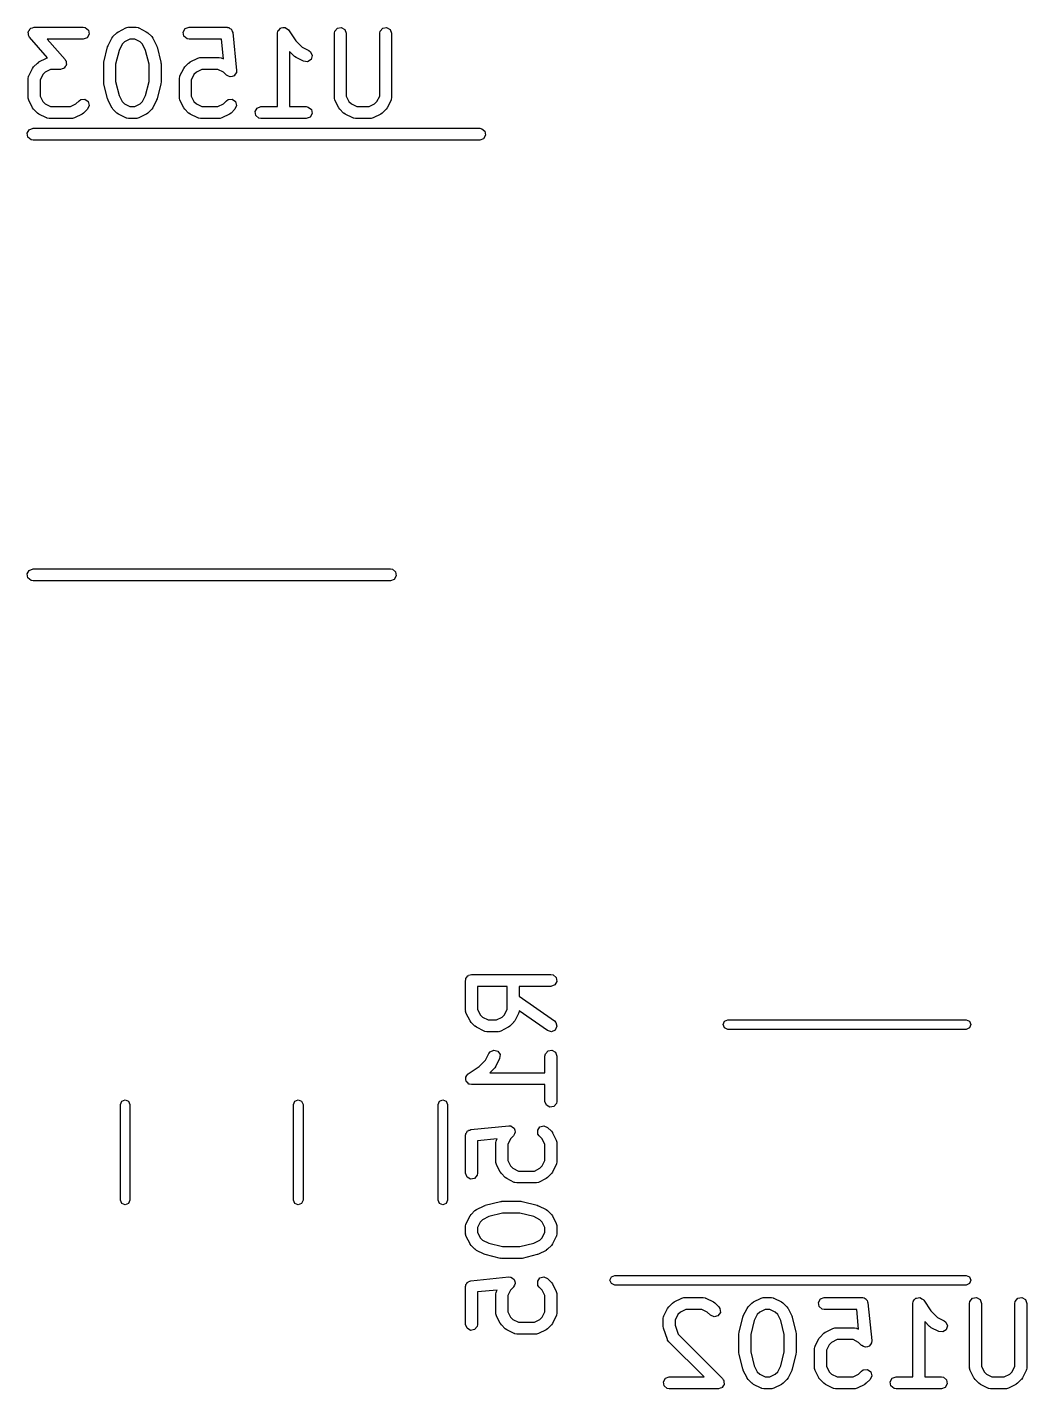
# Model space of a CAD drawing. Extents: x 54 to 297, y -260 to -31.
# Drawn here: x 114.68 to 127.27, y -192.98 to -175.83 of the extents above; entities that cross this region are included whole.
import ezdxf

# ---------------------------------------------------------------- set-up
doc = ezdxf.new("R2010")
doc.units = 0
doc.layers.add('BLACK', color=7, linetype='CONTINUOUS')

msp = doc.modelspace()

# ---------------------------------------------------------------- linework, layer by layer
at = {"layer": 'BLACK', "linetype": 'CONTINUOUS'}
for p, q in [((114.688, -175.889), (114.691, -175.884)), ((114.692, -175.909), (114.688, -175.889)), ((114.691, -175.878), (114.704, -175.862)), ((114.691, -175.884), (114.691, -175.878)), ((114.692, -175.929), (114.692, -175.909)), ((114.696, -175.937), (114.692, -175.929)), ((114.697, -175.94), (114.696, -175.937)), ((114.7, -175.942), (114.697, -175.94)), ((114.705, -175.952), (114.7, -175.942)), ((114.704, -175.862), (114.714, -175.845)), ((114.933, -176.212), (114.705, -175.952)), ((114.714, -175.845), (114.719, -175.843)), ((114.719, -175.843), (114.723, -175.838)), ((114.723, -175.838), (114.743, -175.834)), ((114.743, -175.834), (114.762, -175.827)), ((114.762, -175.827), (115.381, -175.827)), ((115.381, -175.827), (115.407, -175.832)), ((115.407, -175.832), (115.446, -175.865)), ((115.455, -175.915), (115.429, -175.96)), ((115.446, -175.865), (115.455, -175.915)), ((115.742, -175.964), (115.756, -175.946)), ((115.756, -175.945), (115.804, -175.897)), ((115.756, -175.946), (115.756, -175.945)), ((115.804, -175.897), (115.822, -175.884)), ((115.822, -175.884), (115.824, -175.883)), ((115.824, -175.883), (115.919, -175.835)), ((115.919, -175.835), (115.944, -175.828)), ((115.944, -175.828), (115.948, -175.829)), ((115.948, -175.829), (115.952, -175.827)), ((115.952, -175.827), (116.048, -175.827)), ((116.048, -175.827), (116.073, -175.832)), ((116.073, -175.832), (116.077, -175.835)), ((116.077, -175.835), (116.081, -175.835)), ((116.081, -175.835), (116.176, -175.883)), ((116.176, -175.883), (116.194, -175.896)), ((116.194, -175.896), (116.196, -175.897)), ((116.196, -175.897), (116.244, -175.945)), ((116.244, -175.945), (116.256, -175.963)), ((116.64, -175.889), (116.666, -175.845)), ((116.649, -175.94), (116.64, -175.889)), ((116.689, -175.973), (116.649, -175.94)), ((116.666, -175.845), (116.714, -175.827)), ((116.714, -175.827), (117.19, -175.827)), ((117.19, -175.827), (117.194, -175.828)), ((117.194, -175.828), (117.196, -175.828)), ((117.196, -175.828), (117.199, -175.829)), ((117.199, -175.829), (117.216, -175.832)), ((117.216, -175.832), (117.228, -175.842)), ((117.228, -175.842), (117.243, -175.849)), ((117.243, -175.849), (117.247, -175.858)), ((117.247, -175.858), (117.255, -175.865)), ((117.255, -175.865), (117.258, -175.881)), ((117.258, -175.881), (117.265, -175.895)), ((117.265, -175.895), (117.313, -176.371)), ((117.83, -175.902), (117.834, -175.877)), ((117.83, -176.827), (117.83, -175.902)), ((117.834, -175.877), (117.837, -175.873)), ((117.837, -175.873), (117.838, -175.869)), ((117.838, -175.869), (117.853, -175.854)), ((117.853, -175.854), (117.867, -175.837)), ((117.867, -175.837), (117.872, -175.837)), ((117.872, -175.837), (117.875, -175.834)), ((117.875, -175.834), (117.896, -175.832)), ((117.896, -175.832), (117.918, -175.829)), ((117.918, -175.829), (117.922, -175.831)), ((117.922, -175.831), (117.926, -175.83)), ((117.926, -175.83), (117.943, -175.843)), ((117.943, -175.843), (117.962, -175.854)), ((117.962, -175.854), (117.964, -175.858)), ((117.964, -175.858), (117.967, -175.861)), ((117.967, -175.861), (118.058, -175.997)), ((118.544, -175.902), (118.549, -175.877)), ((118.544, -176.712), (118.544, -175.902)), ((118.549, -175.877), (118.582, -175.837)), ((118.582, -175.837), (118.632, -175.829)), ((118.632, -175.829), (118.676, -175.854)), ((118.676, -175.854), (118.694, -175.902)), ((118.694, -175.902), (118.694, -176.694)), ((119.115, -175.902), (119.12, -175.877)), ((119.115, -176.694), (119.115, -175.902)), ((119.12, -175.877), (119.153, -175.837)), ((119.153, -175.837), (119.203, -175.829)), ((119.203, -175.829), (119.248, -175.854)), ((119.248, -175.854), (119.265, -175.902)), ((119.265, -175.902), (119.265, -176.712)), ((115.381, -175.977), (114.927, -175.977)), ((114.927, -175.977), (115.152, -176.234)), ((115.429, -175.96), (115.381, -175.977)), ((115.642, -176.265), (115.689, -176.075)), ((115.689, -176.075), (115.694, -176.063)), ((115.694, -176.063), (115.695, -176.059)), ((115.695, -176.059), (115.742, -175.964)), ((115.833, -176.119), (115.789, -176.293)), ((115.871, -176.042), (115.833, -176.119)), ((115.902, -176.012), (115.871, -176.042)), ((115.97, -175.977), (115.902, -176.012)), ((116.03, -175.977), (115.97, -175.977)), ((116.098, -176.012), (116.03, -175.977)), ((116.129, -176.042), (116.098, -176.012)), ((116.167, -176.119), (116.129, -176.042)), ((116.211, -176.293), (116.167, -176.119)), ((116.256, -175.963), (116.258, -175.964)), ((116.258, -175.964), (116.305, -176.059)), ((116.305, -176.059), (116.309, -176.072)), ((116.309, -176.072), (116.311, -176.075)), ((116.311, -176.075), (116.358, -176.265)), ((116.714, -175.977), (116.689, -175.973)), ((117.123, -175.977), (116.714, -175.977)), ((117.147, -176.226), (117.123, -175.977)), ((118.058, -175.997), (118.14, -176.079)), ((118.14, -176.079), (118.224, -176.121)), ((118.224, -176.121), (118.245, -176.137)), ((114.756, -176.326), (114.804, -176.278)), ((114.804, -176.278), (114.822, -176.265)), ((114.822, -176.265), (114.824, -176.264)), ((114.824, -176.264), (114.919, -176.216)), ((114.919, -176.216), (114.933, -176.212)), ((115.152, -176.234), (115.158, -176.244)), ((115.158, -176.244), (115.16, -176.246)), ((115.16, -176.246), (115.161, -176.249)), ((115.161, -176.249), (115.165, -176.256)), ((115.165, -176.256), (115.166, -176.276)), ((115.166, -176.276), (115.169, -176.296)), ((115.169, -176.296), (115.166, -176.302)), ((115.166, -176.302), (115.166, -176.308)), ((115.639, -176.283), (115.642, -176.269)), ((115.639, -176.521), (115.639, -176.283)), ((115.642, -176.269), (115.642, -176.265)), ((115.789, -176.293), (115.789, -176.512)), ((116.211, -176.512), (116.211, -176.293)), ((116.358, -176.265), (116.36, -176.28)), ((116.36, -176.28), (116.361, -176.283)), ((116.361, -176.283), (116.361, -176.521)), ((116.661, -176.326), (116.709, -176.278)), ((116.709, -176.278), (116.727, -176.265)), ((116.727, -176.265), (116.728, -176.264)), ((116.728, -176.264), (116.824, -176.216)), ((116.824, -176.216), (116.849, -176.209)), ((116.849, -176.209), (116.853, -176.21)), ((116.853, -176.21), (116.857, -176.208)), ((116.857, -176.208), (117.095, -176.208)), ((117.095, -176.208), (117.121, -176.213)), ((117.121, -176.213), (117.124, -176.216)), ((117.124, -176.216), (117.129, -176.216)), ((117.129, -176.216), (117.147, -176.226)), ((118.042, -176.194), (117.98, -176.131)), ((117.98, -176.131), (117.98, -176.827)), ((118.044, -176.194), (118.042, -176.194)), ((118.062, -176.208), (118.044, -176.194)), ((118.157, -176.255), (118.062, -176.208)), ((118.208, -176.261), (118.157, -176.255)), ((118.251, -176.233), (118.208, -176.261)), ((118.245, -176.137), (118.265, -176.184)), ((118.265, -176.184), (118.251, -176.233)), ((114.687, -176.474), (114.691, -176.448)), ((114.691, -176.448), (114.694, -176.445)), ((114.694, -176.445), (114.695, -176.44)), ((114.695, -176.44), (114.742, -176.345)), ((114.742, -176.345), (114.756, -176.327)), ((114.756, -176.327), (114.756, -176.326)), ((114.871, -176.423), (114.837, -176.492)), ((114.902, -176.393), (114.871, -176.423)), ((114.97, -176.358), (114.902, -176.393)), ((115.095, -176.358), (114.97, -176.358)), ((115.114, -176.351), (115.095, -176.358)), ((115.134, -176.347), (115.114, -176.351)), ((115.138, -176.343), (115.134, -176.347)), ((115.143, -176.341), (115.138, -176.343)), ((115.154, -176.323), (115.143, -176.341)), ((115.166, -176.308), (115.154, -176.323)), ((116.592, -176.474), (116.596, -176.448)), ((116.596, -176.448), (116.599, -176.445)), ((116.599, -176.445), (116.6, -176.44)), ((116.6, -176.44), (116.647, -176.345)), ((116.647, -176.345), (116.661, -176.327)), ((116.661, -176.327), (116.661, -176.326)), ((116.776, -176.423), (116.742, -176.492)), ((116.806, -176.393), (116.776, -176.423)), ((116.875, -176.358), (116.806, -176.393)), ((117.078, -176.358), (116.875, -176.358)), ((117.146, -176.393), (117.078, -176.358)), ((117.185, -176.432), (117.146, -176.393)), ((117.186, -176.432), (117.185, -176.432)), ((117.209, -176.443), (117.186, -176.432)), ((117.186, -176.432), (117.186, -176.432)), ((117.232, -176.453), (117.209, -176.443)), ((117.257, -176.447), (117.232, -176.453)), ((117.232, -176.453), (117.232, -176.453)), ((117.232, -176.453), (117.232, -176.453)), ((117.281, -176.44), (117.257, -176.447)), ((117.282, -176.439), (117.281, -176.44)), ((117.281, -176.44), (117.281, -176.44)), ((117.296, -176.419), (117.282, -176.439)), ((117.311, -176.398), (117.296, -176.419)), ((117.311, -176.397), (117.31, -176.397)), ((117.31, -176.397), (117.311, -176.398)), ((117.313, -176.371), (117.311, -176.397)), ((114.687, -176.712), (114.687, -176.474)), ((114.837, -176.492), (114.837, -176.694)), ((115.64, -176.525), (115.639, -176.521)), ((115.642, -176.54), (115.64, -176.525)), ((115.689, -176.73), (115.642, -176.54)), ((115.789, -176.512), (115.833, -176.686)), ((116.167, -176.686), (116.211, -176.512)), ((116.358, -176.54), (116.311, -176.73)), ((116.361, -176.521), (116.358, -176.536)), ((116.358, -176.536), (116.358, -176.54)), ((116.592, -176.712), (116.592, -176.474)), ((116.742, -176.492), (116.742, -176.694)), ((114.688, -176.716), (114.687, -176.712)), ((114.687, -176.72), (114.688, -176.716)), ((114.695, -176.745), (114.687, -176.72)), ((114.742, -176.841), (114.695, -176.745)), ((114.837, -176.694), (114.871, -176.763)), ((114.871, -176.763), (114.902, -176.793)), ((114.902, -176.793), (114.97, -176.827)), ((115.22, -176.827), (115.289, -176.793)), ((115.289, -176.793), (115.328, -176.754)), ((115.328, -176.754), (115.349, -176.739)), ((115.349, -176.739), (115.4, -176.735)), ((115.4, -176.735), (115.442, -176.764)), ((115.456, -176.814), (115.434, -176.86)), ((115.442, -176.764), (115.456, -176.814)), ((115.691, -176.733), (115.689, -176.73)), ((115.695, -176.745), (115.691, -176.733)), ((115.742, -176.841), (115.695, -176.745)), ((115.833, -176.686), (115.871, -176.763)), ((115.871, -176.763), (115.902, -176.793)), ((115.902, -176.793), (115.97, -176.827)), ((116.03, -176.827), (116.098, -176.793)), ((116.098, -176.793), (116.129, -176.763)), ((116.129, -176.763), (116.167, -176.686)), ((116.305, -176.745), (116.258, -176.841)), ((116.306, -176.742), (116.305, -176.745)), ((116.311, -176.73), (116.306, -176.742)), ((116.593, -176.716), (116.592, -176.712)), ((116.592, -176.72), (116.593, -176.716)), ((116.6, -176.745), (116.592, -176.72)), ((116.647, -176.841), (116.6, -176.745)), ((116.742, -176.694), (116.776, -176.763)), ((116.776, -176.763), (116.806, -176.793)), ((116.806, -176.793), (116.875, -176.827)), ((117.078, -176.827), (117.146, -176.793)), ((117.146, -176.793), (117.185, -176.754)), ((117.185, -176.754), (117.206, -176.739)), ((117.206, -176.739), (117.258, -176.735)), ((117.258, -176.735), (117.3, -176.764)), ((117.313, -176.814), (117.291, -176.86)), ((117.3, -176.764), (117.313, -176.814)), ((118.546, -176.716), (118.544, -176.712)), ((118.545, -176.72), (118.546, -176.716)), ((118.552, -176.745), (118.545, -176.72)), ((118.6, -176.841), (118.552, -176.745)), ((118.694, -176.694), (118.728, -176.763)), ((118.728, -176.763), (118.759, -176.793)), ((118.759, -176.793), (118.827, -176.827)), ((118.982, -176.827), (119.051, -176.793)), ((119.051, -176.793), (119.081, -176.763)), ((119.081, -176.763), (119.115, -176.694)), ((119.258, -176.745), (119.21, -176.841)), ((119.261, -176.738), (119.258, -176.741)), ((119.258, -176.741), (119.258, -176.745)), ((119.265, -176.712), (119.261, -176.738)), ((114.744, -176.842), (114.742, -176.841)), ((114.756, -176.86), (114.744, -176.842)), ((114.804, -176.908), (114.756, -176.86)), ((114.806, -176.908), (114.804, -176.908)), ((114.824, -176.922), (114.806, -176.908)), ((114.919, -176.969), (114.824, -176.922)), ((114.923, -176.97), (114.919, -176.969)), ((114.927, -176.973), (114.923, -176.97)), ((114.952, -176.977), (114.927, -176.973)), ((115.238, -176.977), (114.952, -176.977)), ((114.97, -176.827), (115.22, -176.827)), ((115.242, -176.976), (115.238, -176.977)), ((115.247, -176.977), (115.242, -176.976)), ((115.272, -176.969), (115.247, -176.977)), ((115.367, -176.922), (115.272, -176.969)), ((115.368, -176.921), (115.367, -176.922)), ((115.386, -176.908), (115.368, -176.921)), ((115.434, -176.86), (115.386, -176.908)), ((115.744, -176.842), (115.742, -176.841)), ((115.756, -176.86), (115.744, -176.842)), ((115.804, -176.908), (115.756, -176.86)), ((115.806, -176.908), (115.804, -176.908)), ((115.824, -176.922), (115.806, -176.908)), ((115.919, -176.969), (115.824, -176.922)), ((115.923, -176.97), (115.919, -176.969)), ((115.927, -176.973), (115.923, -176.97)), ((115.952, -176.977), (115.927, -176.973)), ((116.048, -176.977), (115.952, -176.977)), ((115.97, -176.827), (116.03, -176.827)), ((116.052, -176.976), (116.048, -176.977)), ((116.056, -176.977), (116.052, -176.976)), ((116.081, -176.969), (116.056, -176.977)), ((116.176, -176.922), (116.081, -176.969)), ((116.178, -176.921), (116.176, -176.922)), ((116.196, -176.908), (116.178, -176.921)), ((116.244, -176.86), (116.196, -176.908)), ((116.258, -176.841), (116.244, -176.859)), ((116.244, -176.859), (116.244, -176.86)), ((116.648, -176.842), (116.647, -176.841)), ((116.661, -176.86), (116.648, -176.842)), ((116.709, -176.908), (116.661, -176.86)), ((116.71, -176.908), (116.709, -176.908)), ((116.728, -176.922), (116.71, -176.908)), ((116.824, -176.969), (116.728, -176.922)), ((116.828, -176.97), (116.824, -176.969)), ((116.831, -176.973), (116.828, -176.97)), ((116.857, -176.977), (116.831, -176.973)), ((117.095, -176.977), (116.857, -176.977)), ((116.875, -176.827), (117.078, -176.827)), ((117.099, -176.976), (117.095, -176.977)), ((117.104, -176.977), (117.099, -176.976)), ((117.129, -176.969), (117.104, -176.977)), ((117.224, -176.922), (117.129, -176.969)), ((117.225, -176.921), (117.224, -176.922)), ((117.244, -176.908), (117.225, -176.921)), ((117.291, -176.86), (117.244, -176.908)), ((117.545, -176.889), (117.571, -176.845)), ((117.554, -176.94), (117.545, -176.889)), ((117.593, -176.973), (117.554, -176.94)), ((117.571, -176.845), (117.619, -176.827)), ((117.619, -176.977), (117.593, -176.973)), ((117.619, -176.827), (117.83, -176.827)), ((118.19, -176.977), (117.619, -176.977)), ((117.98, -176.827), (118.19, -176.827)), ((118.19, -176.827), (118.216, -176.832)), ((118.239, -176.96), (118.19, -176.977)), ((118.216, -176.832), (118.255, -176.865)), ((118.264, -176.915), (118.239, -176.96)), ((118.255, -176.865), (118.264, -176.915)), ((118.601, -176.842), (118.6, -176.841)), ((118.614, -176.86), (118.601, -176.842)), ((118.661, -176.908), (118.614, -176.86)), ((118.663, -176.908), (118.661, -176.908)), ((118.681, -176.922), (118.663, -176.908)), ((118.776, -176.969), (118.681, -176.922)), ((118.78, -176.97), (118.776, -176.969)), ((118.784, -176.973), (118.78, -176.97)), ((118.81, -176.977), (118.784, -176.973)), ((119, -176.977), (118.81, -176.977)), ((118.827, -176.827), (118.982, -176.827)), ((119.004, -176.976), (119, -176.977)), ((119.009, -176.977), (119.004, -176.976)), ((119.034, -176.969), (119.009, -176.977)), ((119.129, -176.922), (119.034, -176.969)), ((119.13, -176.921), (119.129, -176.922)), ((119.148, -176.908), (119.13, -176.921)), ((119.196, -176.86), (119.148, -176.908)), ((119.197, -176.859), (119.196, -176.86)), ((119.21, -176.841), (119.197, -176.859)), ((114.676, -177.162), (114.702, -177.118)), ((114.702, -177.118), (114.75, -177.1)), ((114.75, -177.1), (120.375, -177.1)), ((120.375, -177.1), (120.401, -177.105)), ((120.401, -177.105), (120.44, -177.137)), ((120.44, -177.137), (120.449, -177.188)), ((114.685, -177.213), (114.676, -177.162)), ((114.724, -177.245), (114.685, -177.213)), ((114.75, -177.25), (114.724, -177.245)), ((120.375, -177.25), (114.75, -177.25)), ((120.423, -177.232), (120.375, -177.25)), ((120.449, -177.188), (120.423, -177.232)), ((114.676, -182.712), (114.702, -182.668)), ((114.685, -182.762), (114.676, -182.712)), ((114.724, -182.795), (114.685, -182.762)), ((114.702, -182.668), (114.75, -182.65)), ((114.75, -182.8), (114.724, -182.795)), ((114.75, -182.65), (119.25, -182.65)), ((119.25, -182.8), (114.75, -182.8)), ((119.25, -182.65), (119.276, -182.655)), ((119.298, -182.782), (119.25, -182.8)), ((119.276, -182.655), (119.315, -182.688)), ((119.324, -182.738), (119.298, -182.782)), ((119.315, -182.688), (119.324, -182.738)), ((120.214, -187.793), (120.224, -187.776)), ((120.224, -187.776), (120.231, -187.774)), ((120.231, -187.774), (120.235, -187.768)), ((120.235, -187.768), (120.254, -187.765)), ((120.254, -187.765), (120.272, -187.758)), ((120.272, -187.758), (121.272, -187.758)), ((121.272, -187.758), (121.298, -187.763)), ((121.298, -187.763), (121.337, -187.796)), ((120.197, -187.833), (120.199, -187.824)), ((120.197, -188.214), (120.197, -187.833)), ((120.199, -187.82), (120.2, -187.817)), ((120.199, -187.824), (120.199, -187.82)), ((120.2, -187.817), (120.202, -187.808)), ((120.202, -187.808), (120.214, -187.793)), ((120.347, -187.908), (120.347, -188.197)), ((120.721, -187.908), (120.347, -187.908)), ((120.721, -188.197), (120.721, -187.908)), ((121.272, -187.908), (120.871, -187.908)), ((120.871, -187.908), (120.871, -188.032)), ((121.321, -187.891), (121.272, -187.908)), ((121.346, -187.846), (121.321, -187.891)), ((121.337, -187.796), (121.346, -187.846)), ((120.871, -188.032), (121.315, -188.343)), ((120.199, -188.218), (120.197, -188.214)), ((120.198, -188.223), (120.199, -188.218)), ((120.205, -188.248), (120.198, -188.223)), ((120.253, -188.343), (120.205, -188.248)), ((120.347, -188.197), (120.382, -188.265)), ((120.382, -188.265), (120.412, -188.296)), ((120.412, -188.296), (120.481, -188.33)), ((120.588, -188.33), (120.657, -188.296)), ((120.657, -188.296), (120.687, -188.265)), ((120.687, -188.265), (120.721, -188.197)), ((120.863, -188.248), (120.816, -188.343)), ((120.864, -188.243), (120.863, -188.248)), ((120.867, -188.24), (120.864, -188.243)), ((120.871, -188.215), (120.867, -188.24)), ((121.229, -188.466), (120.871, -188.215)), ((120.254, -188.344), (120.253, -188.343)), ((120.267, -188.363), (120.254, -188.344)), ((120.315, -188.41), (120.267, -188.363)), ((120.316, -188.411), (120.315, -188.41)), ((120.334, -188.424), (120.316, -188.411)), ((120.429, -188.472), (120.334, -188.424)), ((120.434, -188.472), (120.429, -188.472)), ((120.437, -188.475), (120.434, -188.472)), ((120.463, -188.48), (120.437, -188.475)), ((120.481, -188.33), (120.588, -188.33)), ((120.61, -188.478), (120.606, -188.48)), ((120.614, -188.479), (120.61, -188.478)), ((120.639, -188.472), (120.614, -188.479)), ((120.734, -188.424), (120.639, -188.472)), ((120.736, -188.423), (120.734, -188.424)), ((120.754, -188.41), (120.736, -188.423)), ((120.802, -188.363), (120.754, -188.41)), ((120.816, -188.343), (120.802, -188.361)), ((120.802, -188.361), (120.802, -188.363)), ((121.279, -188.479), (121.229, -188.466)), ((121.325, -188.458), (121.279, -188.479)), ((121.315, -188.343), (121.334, -188.362)), ((121.347, -188.411), (121.325, -188.458)), ((121.334, -188.362), (121.347, -188.411)), ((123.44, -188.39), (123.458, -188.348)), ((123.458, -188.432), (123.44, -188.39)), ((123.458, -188.348), (123.5, -188.33)), ((123.5, -188.45), (123.458, -188.432)), ((123.5, -188.33), (126.5, -188.33)), ((126.5, -188.45), (123.5, -188.45)), ((126.5, -188.33), (126.542, -188.348)), ((126.542, -188.432), (126.5, -188.45)), ((126.542, -188.348), (126.56, -188.39)), ((126.56, -188.39), (126.542, -188.432)), ((120.606, -188.48), (120.463, -188.48)), ((120.449, -188.837), (120.491, -188.752)), ((120.491, -188.752), (120.507, -188.731)), ((120.507, -188.731), (120.554, -188.711)), ((120.554, -188.711), (120.603, -188.725)), ((120.625, -188.819), (120.578, -188.914)), ((120.603, -188.725), (120.631, -188.768)), ((120.631, -188.768), (120.625, -188.819)), ((121.197, -188.786), (121.202, -188.76)), ((121.197, -188.996), (121.197, -188.786)), ((121.202, -188.76), (121.235, -188.721)), ((121.235, -188.721), (121.285, -188.712)), ((121.285, -188.712), (121.33, -188.738)), ((121.33, -188.738), (121.347, -188.786)), ((121.347, -188.786), (121.347, -189.357)), ((120.231, -189.009), (120.367, -188.918)), ((120.367, -188.918), (120.449, -188.837)), ((120.564, -188.934), (120.501, -188.996)), ((120.578, -188.914), (120.564, -188.933)), ((120.564, -188.933), (120.564, -188.934)), ((120.199, -189.058), (120.201, -189.055)), ((120.202, -189.08), (120.199, -189.058)), ((120.2, -189.05), (120.213, -189.033)), ((120.201, -189.055), (120.2, -189.05)), ((120.204, -189.102), (120.202, -189.08)), ((120.207, -189.105), (120.204, -189.102)), ((120.207, -189.109), (120.207, -189.105)), ((120.224, -189.123), (120.207, -189.109)), ((120.213, -189.033), (120.224, -189.014)), ((120.224, -189.014), (120.228, -189.012)), ((120.239, -189.139), (120.224, -189.123)), ((120.228, -189.012), (120.231, -189.009)), ((120.243, -189.139), (120.239, -189.139)), ((120.247, -189.142), (120.243, -189.139)), ((120.272, -189.146), (120.247, -189.142)), ((121.197, -189.146), (120.272, -189.146)), ((120.501, -188.996), (121.197, -188.996)), ((121.197, -189.357), (121.197, -189.146)), ((115.85, -189.398), (115.868, -189.356)), ((115.85, -190.602), (115.85, -189.398)), ((115.868, -189.356), (115.91, -189.338)), ((115.91, -189.338), (115.952, -189.356)), ((115.952, -189.356), (115.97, -189.398)), ((115.97, -189.398), (115.97, -190.602)), ((118.03, -189.398), (118.048, -189.356)), ((118.03, -190.602), (118.03, -189.398)), ((118.048, -189.356), (118.09, -189.338)), ((118.09, -189.338), (118.132, -189.356)), ((118.132, -189.356), (118.15, -189.398)), ((118.15, -189.398), (118.15, -190.602)), ((119.85, -189.398), (119.868, -189.356)), ((119.85, -190.602), (119.85, -189.398)), ((119.868, -189.356), (119.91, -189.338)), ((119.91, -189.338), (119.952, -189.356)), ((119.952, -189.356), (119.97, -189.398)), ((119.97, -189.398), (119.97, -190.602)), ((121.215, -189.405), (121.197, -189.357)), ((121.259, -189.431), (121.215, -189.405)), ((121.31, -189.422), (121.259, -189.431)), ((121.343, -189.383), (121.31, -189.422)), ((121.347, -189.357), (121.343, -189.383)), ((120.265, -189.711), (120.741, -189.663)), ((120.741, -189.663), (120.767, -189.665)), ((120.767, -189.665), (120.767, -189.666)), ((120.767, -189.666), (120.768, -189.666)), ((120.768, -189.666), (120.789, -189.68)), ((121.105, -189.719), (121.134, -189.677)), ((121.134, -189.677), (121.184, -189.663)), ((121.184, -189.663), (121.23, -189.685)), ((120.197, -189.786), (120.198, -189.782)), ((120.197, -190.262), (120.197, -189.786)), ((120.198, -189.78), (120.199, -189.777)), ((120.198, -189.782), (120.198, -189.78)), ((120.199, -189.777), (120.202, -189.76)), ((120.202, -189.76), (120.212, -189.748)), ((120.212, -189.748), (120.219, -189.733)), ((120.219, -189.733), (120.228, -189.729)), ((120.228, -189.729), (120.235, -189.721)), ((120.235, -189.721), (120.251, -189.718)), ((120.251, -189.718), (120.265, -189.711)), ((120.596, -189.829), (120.347, -189.854)), ((120.586, -189.847), (120.596, -189.829)), ((120.586, -189.852), (120.586, -189.847)), ((120.763, -189.83), (120.728, -189.899)), ((120.802, -189.791), (120.763, -189.83)), ((120.789, -189.68), (120.809, -189.694)), ((120.813, -189.767), (120.802, -189.79)), ((120.802, -189.79), (120.802, -189.791)), ((120.802, -189.791), (120.802, -189.791)), ((120.809, -189.694), (120.81, -189.695)), ((120.81, -189.695), (120.81, -189.695)), ((120.81, -189.695), (120.817, -189.719)), ((120.823, -189.745), (120.813, -189.767)), ((120.817, -189.719), (120.823, -189.744)), ((120.823, -189.744), (120.823, -189.744)), ((120.823, -189.744), (120.823, -189.745)), ((121.109, -189.77), (121.105, -189.719)), ((121.124, -189.791), (121.109, -189.77)), ((121.163, -189.83), (121.124, -189.791)), ((121.197, -189.899), (121.163, -189.83)), ((121.23, -189.685), (121.278, -189.733)), ((121.278, -189.733), (121.291, -189.751)), ((121.291, -189.751), (121.292, -189.752)), ((121.292, -189.752), (121.339, -189.847)), ((121.339, -189.847), (121.347, -189.872)), ((120.347, -189.854), (120.347, -190.262)), ((120.578, -189.881), (120.583, -189.855)), ((120.578, -190.119), (120.578, -189.881)), ((120.583, -189.855), (120.586, -189.852)), ((120.728, -189.899), (120.728, -190.101)), ((121.197, -190.101), (121.197, -189.899)), ((121.347, -189.872), (121.346, -189.877)), ((121.346, -189.877), (121.347, -189.881)), ((121.347, -189.881), (121.347, -190.119)), ((120.58, -190.123), (120.578, -190.119)), ((120.579, -190.128), (120.58, -190.123)), ((120.586, -190.153), (120.579, -190.128)), ((120.634, -190.248), (120.586, -190.153)), ((120.728, -190.101), (120.763, -190.17)), ((120.763, -190.17), (120.793, -190.2)), ((121.133, -190.2), (121.163, -190.17)), ((121.163, -190.17), (121.197, -190.101)), ((121.339, -190.153), (121.292, -190.248)), ((121.34, -190.148), (121.339, -190.153)), ((121.343, -190.145), (121.34, -190.148)), ((121.347, -190.119), (121.343, -190.145)), ((120.215, -190.31), (120.197, -190.262)), ((120.259, -190.336), (120.215, -190.31)), ((120.31, -190.327), (120.259, -190.336)), ((120.343, -190.288), (120.31, -190.327)), ((120.347, -190.262), (120.343, -190.288)), ((120.635, -190.249), (120.634, -190.248)), ((120.648, -190.267), (120.635, -190.249)), ((120.696, -190.315), (120.648, -190.267)), ((120.697, -190.316), (120.696, -190.315)), ((120.715, -190.329), (120.697, -190.316)), ((120.81, -190.377), (120.715, -190.329)), ((120.793, -190.2), (120.862, -190.235)), ((120.862, -190.235), (121.064, -190.235)), ((121.064, -190.235), (121.133, -190.2)), ((121.211, -190.329), (121.115, -190.377)), ((121.212, -190.328), (121.211, -190.329)), ((121.23, -190.315), (121.212, -190.328)), ((121.278, -190.267), (121.23, -190.315)), ((121.292, -190.248), (121.278, -190.266)), ((121.278, -190.266), (121.278, -190.267)), ((120.815, -190.377), (120.81, -190.377)), ((120.818, -190.38), (120.815, -190.377)), ((120.844, -190.385), (120.818, -190.38)), ((121.082, -190.385), (120.844, -190.385)), ((121.086, -190.383), (121.082, -190.385)), ((121.09, -190.384), (121.086, -190.383)), ((121.115, -190.377), (121.09, -190.384)), ((115.868, -190.644), (115.85, -190.602)), ((115.91, -190.662), (115.868, -190.644)), ((115.952, -190.644), (115.91, -190.662)), ((115.97, -190.602), (115.952, -190.644)), ((118.048, -190.644), (118.03, -190.602)), ((118.09, -190.662), (118.048, -190.644)), ((118.132, -190.644), (118.09, -190.662)), ((118.15, -190.602), (118.132, -190.644)), ((119.868, -190.644), (119.85, -190.602)), ((119.91, -190.662), (119.868, -190.644)), ((119.952, -190.644), (119.91, -190.662)), ((119.97, -190.602), (119.952, -190.644)), ((120.334, -190.719), (120.429, -190.671)), ((120.429, -190.671), (120.442, -190.667)), ((120.442, -190.667), (120.445, -190.665)), ((120.445, -190.665), (120.635, -190.618)), ((120.635, -190.618), (120.65, -190.617)), ((120.65, -190.617), (120.653, -190.615)), ((120.653, -190.615), (120.891, -190.615)), ((120.891, -190.615), (120.906, -190.618)), ((120.906, -190.618), (120.91, -190.618)), ((120.91, -190.618), (121.1, -190.665)), ((121.1, -190.665), (121.112, -190.671)), ((121.112, -190.671), (121.115, -190.671)), ((121.115, -190.671), (121.211, -190.719)), ((120.205, -190.895), (120.253, -190.8)), ((120.253, -190.8), (120.266, -190.782)), ((120.266, -190.782), (120.267, -190.78)), ((120.267, -190.78), (120.315, -190.733)), ((120.315, -190.733), (120.333, -190.72)), ((120.333, -190.72), (120.334, -190.719)), ((120.382, -190.878), (120.347, -190.946)), ((120.412, -190.847), (120.382, -190.878)), ((120.489, -190.809), (120.412, -190.847)), ((120.663, -190.765), (120.489, -190.809)), ((120.882, -190.765), (120.663, -190.765)), ((121.056, -190.809), (120.882, -190.765)), ((121.133, -190.847), (121.056, -190.809)), ((121.163, -190.878), (121.133, -190.847)), ((121.197, -190.946), (121.163, -190.878)), ((121.211, -190.719), (121.229, -190.732)), ((121.229, -190.732), (121.23, -190.733)), ((121.23, -190.733), (121.278, -190.78)), ((121.278, -190.78), (121.291, -190.799)), ((121.291, -190.799), (121.292, -190.8)), ((121.292, -190.8), (121.339, -190.895)), ((120.197, -190.929), (120.202, -190.903)), ((120.197, -191.024), (120.197, -190.929)), ((120.199, -191.028), (120.197, -191.024)), ((120.198, -191.032), (120.199, -191.028)), ((120.205, -191.057), (120.198, -191.032)), ((120.202, -190.903), (120.205, -190.899)), ((120.205, -190.899), (120.205, -190.895)), ((120.347, -190.946), (120.347, -191.006)), ((120.347, -191.006), (120.382, -191.075)), ((121.163, -191.075), (121.197, -191.006)), ((121.197, -191.006), (121.197, -190.946)), ((121.339, -190.895), (121.347, -190.92)), ((121.343, -191.049), (121.34, -191.053)), ((121.347, -191.024), (121.343, -191.049)), ((121.347, -190.92), (121.346, -190.924)), ((121.346, -190.924), (121.347, -190.929)), ((121.347, -190.929), (121.347, -191.024)), ((120.253, -191.153), (120.205, -191.057)), ((120.254, -191.154), (120.253, -191.153)), ((120.267, -191.172), (120.254, -191.154)), ((120.315, -191.22), (120.267, -191.172)), ((120.316, -191.22), (120.315, -191.22)), ((120.334, -191.234), (120.316, -191.22)), ((120.382, -191.075), (120.412, -191.105)), ((120.412, -191.105), (120.489, -191.144)), ((120.489, -191.144), (120.663, -191.187)), ((120.663, -191.187), (120.882, -191.187)), ((120.882, -191.187), (121.056, -191.144)), ((121.056, -191.144), (121.133, -191.105)), ((121.133, -191.105), (121.163, -191.075)), ((121.23, -191.22), (121.212, -191.233)), ((121.278, -191.172), (121.23, -191.22)), ((121.292, -191.153), (121.278, -191.171)), ((121.278, -191.171), (121.278, -191.172)), ((121.339, -191.057), (121.292, -191.153)), ((121.34, -191.053), (121.339, -191.057)), ((120.429, -191.281), (120.334, -191.234)), ((120.433, -191.282), (120.429, -191.281)), ((120.445, -191.287), (120.433, -191.282)), ((120.635, -191.335), (120.445, -191.287)), ((120.639, -191.334), (120.635, -191.335)), ((120.653, -191.337), (120.639, -191.334)), ((120.891, -191.337), (120.653, -191.337)), ((120.895, -191.336), (120.891, -191.337)), ((120.91, -191.335), (120.895, -191.336)), ((121.1, -191.287), (120.91, -191.335)), ((121.103, -191.285), (121.1, -191.287)), ((121.115, -191.281), (121.103, -191.285)), ((121.211, -191.234), (121.115, -191.281)), ((121.212, -191.233), (121.211, -191.234)), ((122.033, -191.568), (122.075, -191.55)), ((122.075, -191.55), (126.5, -191.55)), ((126.5, -191.55), (126.542, -191.568)), ((120.197, -191.69), (120.198, -191.687)), ((120.197, -192.167), (120.197, -191.69)), ((120.198, -191.685), (120.199, -191.682)), ((120.198, -191.687), (120.198, -191.685)), ((120.199, -191.682), (120.202, -191.665)), ((120.202, -191.665), (120.212, -191.653)), ((120.212, -191.653), (120.219, -191.638)), ((120.219, -191.638), (120.228, -191.634)), ((120.228, -191.634), (120.235, -191.626)), ((120.235, -191.626), (120.251, -191.623)), ((120.251, -191.623), (120.265, -191.616)), ((120.265, -191.616), (120.741, -191.568)), ((120.596, -191.734), (120.347, -191.758)), ((120.586, -191.752), (120.596, -191.734)), ((120.763, -191.735), (120.728, -191.803)), ((120.741, -191.568), (120.767, -191.57)), ((120.802, -191.696), (120.763, -191.735)), ((120.767, -191.57), (120.767, -191.57)), ((120.767, -191.57), (120.768, -191.57)), ((120.768, -191.57), (120.789, -191.585)), ((120.789, -191.585), (120.809, -191.599)), ((120.813, -191.672), (120.802, -191.695)), ((120.802, -191.695), (120.802, -191.695)), ((120.802, -191.695), (120.802, -191.696)), ((120.809, -191.599), (120.81, -191.6)), ((120.81, -191.6), (120.81, -191.6)), ((120.81, -191.6), (120.817, -191.624)), ((120.823, -191.649), (120.813, -191.672)), ((120.817, -191.624), (120.823, -191.648)), ((120.823, -191.648), (120.823, -191.649)), ((120.823, -191.649), (120.823, -191.649)), ((121.105, -191.623), (121.134, -191.581)), ((121.109, -191.675), (121.105, -191.623)), ((121.124, -191.696), (121.109, -191.675)), ((121.163, -191.735), (121.124, -191.696)), ((121.134, -191.581), (121.184, -191.568)), ((121.197, -191.803), (121.163, -191.735)), ((121.184, -191.568), (121.23, -191.59)), ((121.23, -191.59), (121.278, -191.637)), ((121.278, -191.637), (121.291, -191.656)), ((121.291, -191.656), (121.292, -191.657)), ((121.292, -191.657), (121.339, -191.752)), ((122.015, -191.61), (122.033, -191.568)), ((122.033, -191.652), (122.015, -191.61)), ((122.075, -191.67), (122.033, -191.652)), ((126.5, -191.67), (122.075, -191.67)), ((126.542, -191.652), (126.5, -191.67)), ((126.542, -191.568), (126.56, -191.61)), ((126.56, -191.61), (126.542, -191.652)), ((120.347, -191.758), (120.347, -192.167)), ((120.578, -191.786), (120.583, -191.76)), ((120.578, -192.024), (120.578, -191.786)), ((120.583, -191.76), (120.586, -191.757)), ((120.586, -191.757), (120.586, -191.752)), ((120.728, -191.803), (120.728, -192.006)), ((121.197, -192.006), (121.197, -191.803)), ((121.339, -191.752), (121.347, -191.777)), ((121.347, -191.777), (121.346, -191.781)), ((121.346, -191.781), (121.347, -191.786)), ((121.347, -191.786), (121.347, -192.024)), ((122.756, -191.945), (122.804, -191.897)), ((122.804, -191.897), (122.822, -191.884)), ((122.822, -191.884), (122.824, -191.883)), ((122.824, -191.883), (122.919, -191.835)), ((122.919, -191.835), (122.944, -191.828)), ((122.944, -191.828), (122.948, -191.829)), ((122.948, -191.829), (122.952, -191.827)), ((122.952, -191.827), (123.19, -191.827)), ((123.19, -191.827), (123.216, -191.832)), ((123.216, -191.832), (123.22, -191.835)), ((123.22, -191.835), (123.224, -191.835)), ((123.224, -191.835), (123.319, -191.883)), ((123.319, -191.883), (123.337, -191.896)), ((123.337, -191.896), (123.339, -191.897)), ((123.339, -191.897), (123.386, -191.945)), ((123.756, -191.945), (123.804, -191.897)), ((123.804, -191.897), (123.822, -191.884)), ((123.822, -191.884), (123.824, -191.883)), ((123.824, -191.883), (123.919, -191.835)), ((123.919, -191.835), (123.944, -191.828)), ((123.944, -191.828), (123.948, -191.829)), ((123.948, -191.829), (123.952, -191.827)), ((123.952, -191.827), (124.048, -191.827)), ((124.048, -191.827), (124.073, -191.832)), ((124.073, -191.832), (124.077, -191.835)), ((124.077, -191.835), (124.081, -191.835)), ((124.081, -191.835), (124.176, -191.883)), ((124.176, -191.883), (124.194, -191.896)), ((124.194, -191.896), (124.196, -191.897)), ((124.196, -191.897), (124.244, -191.945)), ((124.64, -191.889), (124.666, -191.845)), ((124.649, -191.94), (124.64, -191.889)), ((124.666, -191.845), (124.714, -191.827)), ((124.714, -191.827), (125.19, -191.827)), ((125.19, -191.827), (125.194, -191.828)), ((125.194, -191.828), (125.196, -191.828)), ((125.196, -191.828), (125.199, -191.829)), ((125.199, -191.829), (125.216, -191.832)), ((125.216, -191.832), (125.228, -191.842)), ((125.228, -191.842), (125.243, -191.849)), ((125.243, -191.849), (125.247, -191.858)), ((125.247, -191.858), (125.255, -191.865)), ((125.255, -191.865), (125.258, -191.881)), ((125.258, -191.881), (125.265, -191.895)), ((125.265, -191.895), (125.313, -192.371)), ((125.83, -191.902), (125.834, -191.877)), ((125.83, -192.827), (125.83, -191.902)), ((125.834, -191.877), (125.837, -191.873)), ((125.837, -191.873), (125.838, -191.869)), ((125.838, -191.869), (125.853, -191.854)), ((125.853, -191.854), (125.867, -191.837)), ((125.867, -191.837), (125.872, -191.837)), ((125.872, -191.837), (125.875, -191.834)), ((125.875, -191.834), (125.896, -191.832)), ((125.896, -191.832), (125.918, -191.829)), ((125.918, -191.829), (125.922, -191.831)), ((125.922, -191.831), (125.926, -191.83)), ((125.926, -191.83), (125.943, -191.843)), ((125.943, -191.843), (125.962, -191.854)), ((125.962, -191.854), (125.964, -191.858)), ((125.964, -191.858), (125.967, -191.861)), ((125.967, -191.861), (126.058, -191.997)), ((126.544, -191.902), (126.549, -191.877)), ((126.544, -192.712), (126.544, -191.902)), ((126.549, -191.877), (126.582, -191.837)), ((126.582, -191.837), (126.632, -191.829)), ((126.632, -191.829), (126.676, -191.854)), ((126.676, -191.854), (126.694, -191.902)), ((126.694, -191.902), (126.694, -192.694)), ((127.115, -191.902), (127.12, -191.877)), ((127.115, -192.694), (127.115, -191.902)), ((127.12, -191.877), (127.153, -191.837)), ((127.153, -191.837), (127.203, -191.829)), ((127.203, -191.829), (127.248, -191.854)), ((127.248, -191.854), (127.265, -191.902)), ((127.265, -191.902), (127.265, -192.712)), ((120.58, -192.028), (120.578, -192.024)), ((120.579, -192.032), (120.58, -192.028)), ((120.586, -192.057), (120.579, -192.032)), ((120.634, -192.153), (120.586, -192.057)), ((120.728, -192.006), (120.763, -192.075)), ((120.763, -192.075), (120.793, -192.105)), ((121.133, -192.105), (121.163, -192.075)), ((121.163, -192.075), (121.197, -192.006)), ((121.339, -192.057), (121.292, -192.153)), ((121.34, -192.053), (121.339, -192.057)), ((121.343, -192.049), (121.34, -192.053)), ((121.347, -192.024), (121.343, -192.049)), ((122.687, -192.093), (122.691, -192.067)), ((122.691, -192.067), (122.694, -192.064)), ((122.694, -192.064), (122.695, -192.059)), ((122.695, -192.059), (122.742, -191.964)), ((122.742, -191.964), (122.756, -191.946)), ((122.756, -191.946), (122.756, -191.945)), ((122.871, -192.042), (122.837, -192.111)), ((122.902, -192.012), (122.871, -192.042)), ((122.97, -191.977), (122.902, -192.012)), ((123.173, -191.977), (122.97, -191.977)), ((123.241, -192.012), (123.173, -191.977)), ((123.28, -192.051), (123.241, -192.012)), ((123.327, -192.072), (123.28, -192.051)), ((123.376, -192.059), (123.327, -192.072)), ((123.406, -192.017), (123.376, -192.059)), ((123.386, -191.945), (123.401, -191.966)), ((123.401, -191.966), (123.406, -192.017)), ((123.642, -192.265), (123.689, -192.075)), ((123.689, -192.075), (123.694, -192.063)), ((123.694, -192.063), (123.695, -192.059)), ((123.695, -192.059), (123.742, -191.964)), ((123.742, -191.964), (123.756, -191.946)), ((123.756, -191.946), (123.756, -191.945)), ((123.871, -192.042), (123.833, -192.119)), ((123.902, -192.012), (123.871, -192.042)), ((123.97, -191.977), (123.902, -192.012)), ((124.03, -191.977), (123.97, -191.977)), ((124.098, -192.012), (124.03, -191.977)), ((124.129, -192.042), (124.098, -192.012)), ((124.167, -192.119), (124.129, -192.042)), ((124.244, -191.945), (124.256, -191.963)), ((124.256, -191.963), (124.258, -191.964)), ((124.258, -191.964), (124.305, -192.059)), ((124.305, -192.059), (124.309, -192.072)), ((124.309, -192.072), (124.311, -192.075)), ((124.311, -192.075), (124.358, -192.265)), ((124.689, -191.973), (124.649, -191.94)), ((124.714, -191.977), (124.689, -191.973)), ((125.123, -191.977), (124.714, -191.977)), ((125.147, -192.226), (125.123, -191.977)), ((126.058, -191.997), (126.14, -192.079)), ((126.14, -192.079), (126.224, -192.121)), ((120.215, -192.215), (120.197, -192.167)), ((120.259, -192.241), (120.215, -192.215)), ((120.31, -192.232), (120.259, -192.241)), ((120.343, -192.192), (120.31, -192.232)), ((120.347, -192.167), (120.343, -192.192)), ((120.635, -192.154), (120.634, -192.153)), ((120.648, -192.172), (120.635, -192.154)), ((120.696, -192.22), (120.648, -192.172)), ((120.697, -192.22), (120.696, -192.22)), ((120.715, -192.234), (120.697, -192.22)), ((120.81, -192.281), (120.715, -192.234)), ((120.793, -192.105), (120.862, -192.139)), ((120.862, -192.139), (121.064, -192.139)), ((121.064, -192.139), (121.133, -192.105)), ((121.211, -192.234), (121.115, -192.281)), ((121.212, -192.233), (121.211, -192.234)), ((121.23, -192.22), (121.212, -192.233)), ((121.278, -192.172), (121.23, -192.22)), ((121.292, -192.153), (121.278, -192.171)), ((121.278, -192.171), (121.278, -192.172)), ((122.687, -192.188), (122.687, -192.093)), ((122.687, -192.19), (122.687, -192.188)), ((122.691, -192.212), (122.687, -192.19)), ((122.738, -192.355), (122.691, -192.212)), ((122.837, -192.111), (122.837, -192.176)), ((122.837, -192.176), (122.875, -192.29)), ((123.833, -192.119), (123.789, -192.293)), ((124.211, -192.293), (124.167, -192.119)), ((124.728, -192.264), (124.824, -192.216)), ((124.824, -192.216), (124.849, -192.209)), ((124.849, -192.209), (124.853, -192.21)), ((124.853, -192.21), (124.857, -192.208)), ((124.857, -192.208), (125.095, -192.208)), ((125.095, -192.208), (125.121, -192.213)), ((125.121, -192.213), (125.124, -192.216)), ((125.124, -192.216), (125.129, -192.216)), ((125.129, -192.216), (125.147, -192.226)), ((126.042, -192.194), (125.98, -192.131)), ((125.98, -192.131), (125.98, -192.827)), ((126.044, -192.194), (126.042, -192.194)), ((126.062, -192.208), (126.044, -192.194)), ((126.157, -192.255), (126.062, -192.208)), ((126.251, -192.233), (126.208, -192.261)), ((126.224, -192.121), (126.245, -192.137)), ((126.245, -192.137), (126.265, -192.184)), ((126.265, -192.184), (126.251, -192.233)), ((120.815, -192.282), (120.81, -192.281)), ((120.818, -192.285), (120.815, -192.282)), ((120.844, -192.289), (120.818, -192.285)), ((121.082, -192.289), (120.844, -192.289)), ((121.086, -192.288), (121.082, -192.289)), ((121.09, -192.289), (121.086, -192.288)), ((121.115, -192.281), (121.09, -192.289)), ((122.741, -192.358), (122.738, -192.355)), ((122.742, -192.363), (122.741, -192.358)), ((122.756, -192.384), (122.742, -192.363)), ((123.2, -192.827), (122.756, -192.384)), ((122.875, -192.29), (123.434, -192.849)), ((123.639, -192.283), (123.642, -192.269)), ((123.639, -192.521), (123.639, -192.283)), ((123.642, -192.269), (123.642, -192.265)), ((123.789, -192.293), (123.789, -192.512)), ((124.211, -192.512), (124.211, -192.293)), ((124.358, -192.265), (124.36, -192.28)), ((124.36, -192.28), (124.361, -192.283)), ((124.361, -192.283), (124.361, -192.521)), ((124.6, -192.44), (124.647, -192.345)), ((124.647, -192.345), (124.661, -192.327)), ((124.661, -192.326), (124.709, -192.278)), ((124.661, -192.327), (124.661, -192.326)), ((124.709, -192.278), (124.727, -192.265)), ((124.727, -192.265), (124.728, -192.264)), ((124.776, -192.423), (124.742, -192.492)), ((124.806, -192.393), (124.776, -192.423)), ((124.875, -192.358), (124.806, -192.393)), ((125.078, -192.358), (124.875, -192.358)), ((125.146, -192.393), (125.078, -192.358)), ((125.185, -192.432), (125.146, -192.393)), ((125.296, -192.419), (125.282, -192.439)), ((125.311, -192.398), (125.296, -192.419)), ((125.311, -192.397), (125.31, -192.397)), ((125.31, -192.397), (125.311, -192.398)), ((125.313, -192.371), (125.311, -192.397)), ((126.208, -192.261), (126.157, -192.255)), ((123.64, -192.525), (123.639, -192.521)), ((123.642, -192.54), (123.64, -192.525)), ((123.689, -192.73), (123.642, -192.54)), ((123.789, -192.512), (123.833, -192.686)), ((124.167, -192.686), (124.211, -192.512)), ((124.358, -192.54), (124.311, -192.73)), ((124.361, -192.521), (124.358, -192.536)), ((124.358, -192.536), (124.358, -192.54)), ((124.592, -192.474), (124.596, -192.448)), ((124.592, -192.712), (124.592, -192.474)), ((124.596, -192.448), (124.599, -192.445)), ((124.599, -192.445), (124.6, -192.44)), ((124.742, -192.492), (124.742, -192.694)), ((125.186, -192.432), (125.185, -192.432)), ((125.209, -192.443), (125.186, -192.432)), ((125.186, -192.432), (125.186, -192.432)), ((125.232, -192.453), (125.209, -192.443)), ((125.257, -192.447), (125.232, -192.453)), ((125.232, -192.453), (125.232, -192.453)), ((125.232, -192.453), (125.232, -192.453)), ((125.281, -192.44), (125.257, -192.447)), ((125.282, -192.439), (125.281, -192.44)), ((125.281, -192.44), (125.281, -192.44)), ((123.691, -192.733), (123.689, -192.73)), ((123.695, -192.745), (123.691, -192.733)), ((123.742, -192.841), (123.695, -192.745)), ((123.833, -192.686), (123.871, -192.763)), ((123.871, -192.763), (123.902, -192.793)), ((124.098, -192.793), (124.129, -192.763)), ((124.129, -192.763), (124.167, -192.686)), ((124.305, -192.745), (124.258, -192.841)), ((124.306, -192.742), (124.305, -192.745)), ((124.311, -192.73), (124.306, -192.742)), ((124.593, -192.716), (124.592, -192.712)), ((124.592, -192.72), (124.593, -192.716)), ((124.6, -192.745), (124.592, -192.72)), ((124.647, -192.841), (124.6, -192.745)), ((124.742, -192.694), (124.776, -192.763)), ((124.776, -192.763), (124.806, -192.793)), ((125.146, -192.793), (125.185, -192.754)), ((125.185, -192.754), (125.206, -192.739)), ((125.206, -192.739), (125.258, -192.735)), ((125.258, -192.735), (125.3, -192.764)), ((125.3, -192.764), (125.313, -192.814)), ((126.546, -192.716), (126.544, -192.712)), ((126.545, -192.72), (126.546, -192.716)), ((126.552, -192.745), (126.545, -192.72)), ((126.6, -192.841), (126.552, -192.745)), ((126.694, -192.694), (126.728, -192.763)), ((126.728, -192.763), (126.759, -192.793)), ((127.051, -192.793), (127.081, -192.763)), ((127.081, -192.763), (127.115, -192.694)), ((127.258, -192.745), (127.21, -192.841)), ((127.261, -192.738), (127.258, -192.741)), ((127.258, -192.741), (127.258, -192.745)), ((127.265, -192.712), (127.261, -192.738)), ((122.688, -192.889), (122.714, -192.845)), ((122.697, -192.94), (122.688, -192.889)), ((122.714, -192.845), (122.762, -192.827)), ((122.762, -192.827), (123.2, -192.827)), ((123.434, -192.849), (123.443, -192.863)), ((123.453, -192.922), (123.44, -192.94)), ((123.443, -192.863), (123.446, -192.865)), ((123.446, -192.865), (123.446, -192.867)), ((123.446, -192.867), (123.449, -192.871)), ((123.449, -192.871), (123.451, -192.893)), ((123.451, -192.893), (123.455, -192.915)), ((123.455, -192.915), (123.453, -192.918)), ((123.453, -192.918), (123.453, -192.922)), ((123.744, -192.842), (123.742, -192.841)), ((123.756, -192.86), (123.744, -192.842)), ((123.804, -192.908), (123.756, -192.86)), ((123.806, -192.908), (123.804, -192.908)), ((123.824, -192.922), (123.806, -192.908)), ((123.919, -192.969), (123.824, -192.922)), ((123.902, -192.793), (123.97, -192.827)), ((123.97, -192.827), (124.03, -192.827)), ((124.03, -192.827), (124.098, -192.793)), ((124.176, -192.922), (124.081, -192.969)), ((124.178, -192.921), (124.176, -192.922)), ((124.196, -192.908), (124.178, -192.921)), ((124.244, -192.86), (124.196, -192.908)), ((124.258, -192.841), (124.244, -192.859)), ((124.244, -192.859), (124.244, -192.86)), ((124.648, -192.842), (124.647, -192.841)), ((124.661, -192.86), (124.648, -192.842)), ((124.709, -192.908), (124.661, -192.86)), ((124.71, -192.908), (124.709, -192.908)), ((124.728, -192.922), (124.71, -192.908)), ((124.824, -192.969), (124.728, -192.922)), ((124.806, -192.793), (124.875, -192.827)), ((124.875, -192.827), (125.078, -192.827)), ((125.078, -192.827), (125.146, -192.793)), ((125.224, -192.922), (125.129, -192.969)), ((125.225, -192.921), (125.224, -192.922)), ((125.244, -192.908), (125.225, -192.921)), ((125.291, -192.86), (125.244, -192.908)), ((125.313, -192.814), (125.291, -192.86)), ((125.545, -192.889), (125.571, -192.845)), ((125.554, -192.94), (125.545, -192.889)), ((125.571, -192.845), (125.619, -192.827)), ((125.619, -192.827), (125.83, -192.827)), ((125.98, -192.827), (126.19, -192.827)), ((126.19, -192.827), (126.216, -192.832)), ((126.216, -192.832), (126.255, -192.865)), ((126.264, -192.915), (126.239, -192.96)), ((126.255, -192.865), (126.264, -192.915)), ((126.601, -192.842), (126.6, -192.841)), ((126.614, -192.86), (126.601, -192.842)), ((126.661, -192.908), (126.614, -192.86)), ((126.663, -192.908), (126.661, -192.908)), ((126.681, -192.922), (126.663, -192.908)), ((126.776, -192.969), (126.681, -192.922)), ((126.759, -192.793), (126.827, -192.827)), ((126.827, -192.827), (126.982, -192.827)), ((126.982, -192.827), (127.051, -192.793)), ((127.129, -192.922), (127.034, -192.969)), ((127.13, -192.921), (127.129, -192.922)), ((127.148, -192.908), (127.13, -192.921)), ((127.196, -192.86), (127.148, -192.908)), ((127.197, -192.859), (127.196, -192.86)), ((127.21, -192.841), (127.197, -192.859)), ((122.736, -192.973), (122.697, -192.94)), ((122.762, -192.977), (122.736, -192.973)), ((123.381, -192.977), (122.762, -192.977)), ((123.402, -192.97), (123.381, -192.977)), ((123.424, -192.964), (123.402, -192.97)), ((123.426, -192.961), (123.424, -192.964)), ((123.429, -192.96), (123.426, -192.961)), ((123.44, -192.94), (123.429, -192.96)), ((123.923, -192.97), (123.919, -192.969)), ((123.927, -192.973), (123.923, -192.97)), ((123.952, -192.977), (123.927, -192.973)), ((124.048, -192.977), (123.952, -192.977)), ((124.052, -192.976), (124.048, -192.977)), ((124.056, -192.977), (124.052, -192.976)), ((124.081, -192.969), (124.056, -192.977)), ((124.828, -192.97), (124.824, -192.969)), ((124.831, -192.973), (124.828, -192.97)), ((124.857, -192.977), (124.831, -192.973)), ((125.095, -192.977), (124.857, -192.977)), ((125.099, -192.976), (125.095, -192.977)), ((125.104, -192.977), (125.099, -192.976)), ((125.129, -192.969), (125.104, -192.977)), ((125.593, -192.973), (125.554, -192.94)), ((125.619, -192.977), (125.593, -192.973)), ((126.19, -192.977), (125.619, -192.977)), ((126.239, -192.96), (126.19, -192.977)), ((126.78, -192.97), (126.776, -192.969)), ((126.784, -192.973), (126.78, -192.97)), ((126.81, -192.977), (126.784, -192.973)), ((127, -192.977), (126.81, -192.977)), ((127.004, -192.976), (127, -192.977)), ((127.009, -192.977), (127.004, -192.976)), ((127.034, -192.969), (127.009, -192.977))]:
    msp.add_line(p, q, dxfattribs=at)

doc.saveas('drawing.dxf')
